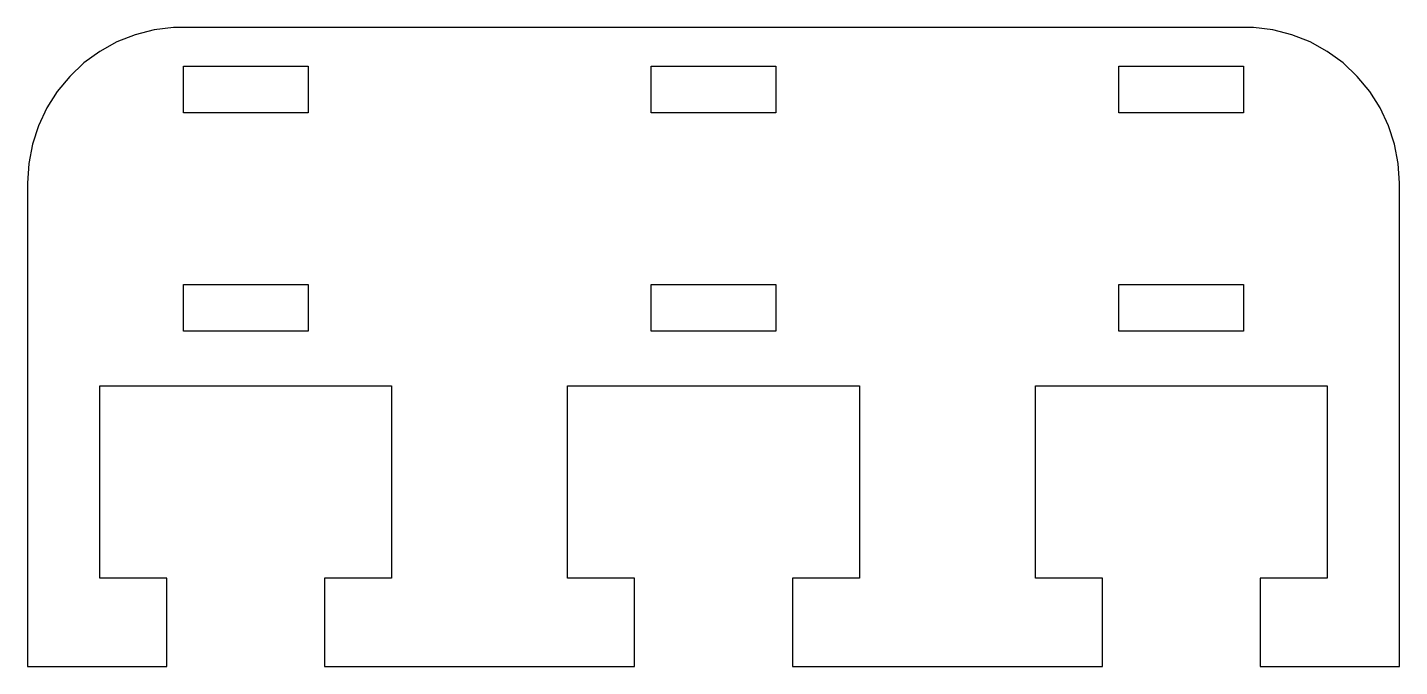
# Model space of a CAD drawing. Header units: metres. Extents: x -22 to 22, y 0 to 20.5.
import ezdxf

# ---------------------------------------------------------------- set-up
doc = ezdxf.new("R2010")
doc.units = ezdxf.units.M

msp = doc.modelspace()

# ---------------------------------------------------------------- linework, layer by layer
for p, q in [((-18.5451, 20.2553), (-19.1289, 20.0241)), ((-17.9369, 20.4114), (-18.5451, 20.2553)), ((-17.3139, 20.4901), (-17.9369, 20.4114)), ((17.3139, 20.4901), (-17.3139, 20.4901)), ((17.9369, 20.4114), (17.3139, 20.4901)), ((18.5451, 20.2553), (17.9369, 20.4114)), ((19.1289, 20.0241), (18.5451, 20.2553)), ((-19.1289, 20.0241), (-19.6791, 19.7216)), ((19.6791, 19.7216), (19.1289, 20.0241)), ((-19.6791, 19.7216), (-20.1871, 19.3526)), ((20.1871, 19.3526), (19.6791, 19.7216)), ((-20.6448, 18.9227), (-21.0451, 18.4389)), ((-20.1871, 19.3526), (-20.6448, 18.9227)), ((-17, 17.75), (-17, 19.25)), ((-17, 19.25), (-13, 19.25)), ((-13, 19.25), (-13, 17.75)), ((-2, 17.75), (-2, 19.25)), ((-2, 19.25), (2, 19.25)), ((2, 19.25), (2, 17.75)), ((13, 17.75), (13, 19.25)), ((13, 19.25), (17, 19.25)), ((17, 19.25), (17, 17.75)), ((20.6448, 18.9227), (20.1871, 19.3526)), ((21.0451, 18.4389), (20.6448, 18.9227)), ((-21.0451, 18.4389), (-21.3815, 17.9088)), ((21.3815, 17.9088), (21.0451, 18.4389)), ((-21.3815, 17.9088), (-21.6489, 17.3406)), ((-13, 17.75), (-17, 17.75)), ((2, 17.75), (-2, 17.75)), ((17, 17.75), (13, 17.75)), ((21.6489, 17.3406), (21.3815, 17.9088)), ((-21.6489, 17.3406), (-21.8429, 16.7434)), ((21.8429, 16.7434), (21.6489, 17.3406)), ((-21.8429, 16.7434), (-21.9606, 16.1267)), ((21.9606, 16.1267), (21.8429, 16.7434)), ((-21.9606, 16.1267), (-22, 15.5)), ((22, 15.5), (21.9606, 16.1267)), ((-22, 15.5), (-22, 0)), ((22, 0), (22, 15.5)), ((-17, 10.75), (-17, 12.25)), ((-17, 12.25), (-13, 12.25)), ((-13, 12.25), (-13, 10.75)), ((-2, 10.75), (-2, 12.25)), ((-2, 12.25), (2, 12.25)), ((2, 12.25), (2, 10.75)), ((13, 10.75), (13, 12.25)), ((13, 12.25), (17, 12.25)), ((17, 12.25), (17, 10.75)), ((-13, 10.75), (-17, 10.75)), ((2, 10.75), (-2, 10.75)), ((17, 10.75), (13, 10.75)), ((-19.6794, 2.82999), (-19.6794, 9)), ((-19.6794, 9), (-10.3206, 9)), ((-10.3206, 9), (-10.3206, 2.82999)), ((-4.67937, 2.82999), (-4.67937, 9)), ((-4.67937, 9), (4.67937, 9)), ((4.67937, 9), (4.67937, 2.82999)), ((10.3206, 2.82999), (10.3206, 9)), ((10.3206, 9), (19.6794, 9)), ((19.6794, 9), (19.6794, 2.82999)), ((-17.5307, 2.82999), (-19.6794, 2.82999)), ((-17.5307, 0), (-17.5307, 2.82999)), ((-10.3206, 2.82999), (-12.4693, 2.82999)), ((-12.4693, 2.82999), (-12.4693, 0)), ((-2.53072, 2.82999), (-4.67937, 2.82999)), ((-2.53072, 0), (-2.53072, 2.82999)), ((4.67937, 2.82999), (2.53072, 2.82999)), ((2.53072, 2.82999), (2.53072, 0)), ((12.4693, 2.82999), (10.3206, 2.82999)), ((12.4693, 0), (12.4693, 2.82999)), ((19.6794, 2.82999), (17.5307, 2.82999)), ((17.5307, 2.82999), (17.5307, 0)), ((-22, 0), (-17.5307, 0)), ((-12.4693, 0), (-2.53072, 0)), ((2.53072, 0), (12.4693, 0)), ((17.5307, 0), (22, 0))]:
    msp.add_line(p, q)

doc.saveas('drawing.dxf')
